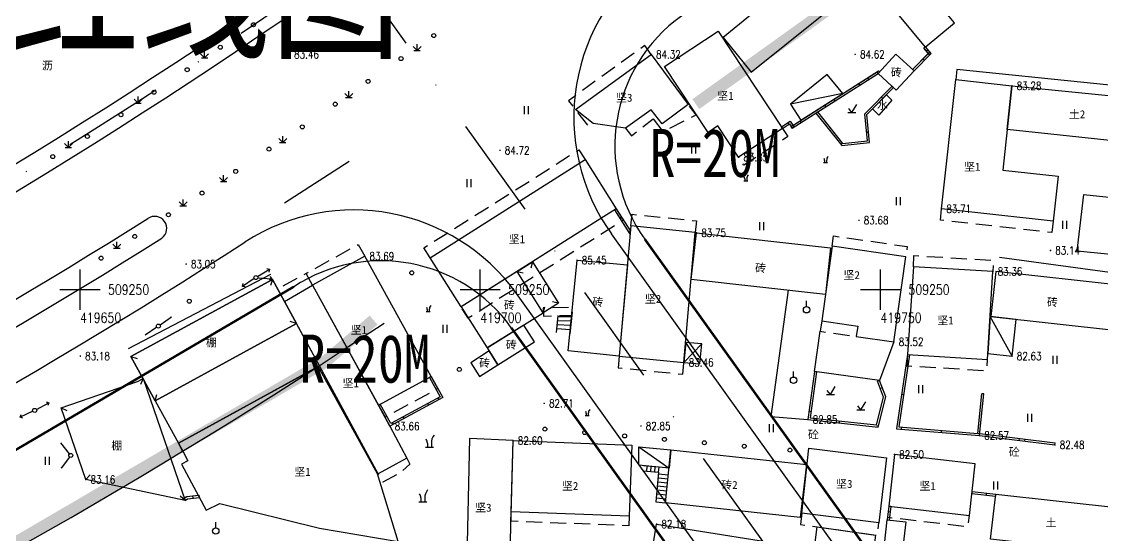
# Model space of a CAD drawing. Header units: millimetres. Extents: x 415847 to 420533, y 507593 to 509769.
# Drawn here: x 419642.7 to 419777.7, y 509219.3 to 509283.5 of the extents above; entities that cross this region are included whole.
import ezdxf
from ezdxf.enums import TextEntityAlignment as Align

# ---------------------------------------------------------------- set-up
doc = ezdxf.new("R2010")
doc.units = ezdxf.units.MM
for name, pattern in [('DASH', [0.35, 0.25, -0.1]), ('DASHDOT', [25.4, 12.7, -6.35, 0, -6.35]), ('X5', [3, 2, -1])]:
    doc.linetypes.add(name, pattern=pattern)
for name, color, linetype in [('DLDW', 11, 'Continuous'), ('DMTZ', 3, 'Continuous'), ('GCD', 1, 'Continuous'), ('GXYZ', 2, 'Continuous'), ('JMD', 6, 'Continuous'), ('PP-COM', 7, 'Continuous'), ('RD-中线', 1, 'DASHDOT'), ('RD-侧石线', 5, 'Continuous'), ('RD-红线', 7, 'Continuous'), ('RD-绿线', 3, 'Continuous'), ('TK', 7, 'Continuous'), ('ZBTZ', 3, 'Continuous'), ('ZJ', 7, 'Continuous'), ('地块界限', 132, 'Continuous'), ('道路', 35, 'Continuous')]:
    doc.layers.add(name, color=color, linetype=linetype)
doc.styles.add('ht11k', font='simhei.ttf', dxfattribs={"height": 1})
doc.styles.add('HZ', font='rs.shx', dxfattribs={"width": 0.8, "bigfont": 'hztxt.shx'})
doc.styles.add('ttkt', font='', dxfattribs={"width": 0.8})
doc.styles.get('ttkt').set_extended_font_data('KaiTi_GB2312')
doc.linetypes.add('10421', pattern='A,2,[150,AAA.SHX,S=1,R=0,X=0,Y=1],1e-11', length=2)
doc.linetypes.add('10422', pattern='A,2,[150,AAA.SHX,S=1,R=0,X=0,Y=1],2,[177,AAA.SHX,S=1,R=0,X=0,Y=0.8],1e-09', length=4)
doc.linetypes.add('1161', pattern='A,0,[149,AAA.SHX,S=0.15,R=0,X=0,Y=0],-1.6', length=1.6)

# ---------------------------------------------------------------- blocks, each defined once
blk = doc.blocks.new('gc125')
blk.add_line((0, 0.8), (0, 2.2))
blk.add_circle((0, 0), 0.8)
blk = doc.blocks.new('gc210')
for p, q in [((-1, 0), (1, 0)), ((-0.5, 1), (-0.5, 0)), ((0.5, 1), (0.5, 0))]:
    blk.add_line(p, q)
for centre, radius, start, end in [((3.4, 1.11), 2.91, 139.3312, 182.0887), ((-2.94, 0.81), 2.45, 4.3743, 29.0242)]:
    blk.add_arc(centre, radius, start, end)
blk = doc.blocks.new('gc013b')
at = {"linetype": 'Continuous'}
blk.add_line((0.5, 0), (4, 0), dxfattribs=at)
at = {"linetype": 'Continuous', "flags": 128}
blk.add_lwpolyline([(3.5, 0.5), (4, 0), (3.5, -0.5)], dxfattribs=at)
blk = doc.blocks.new('gc123')
for p, q in [((-1, 0), (1, 0)), ((0, 0), (-0.8, 1)), ((0, 0), (1.2, 2))]:
    blk.add_line(p, q)
blk = doc.blocks.new('gc170')
at = {"linetype": 'Continuous'}
blk.add_circle((0, 0), 0.5, dxfattribs=at)
blk = doc.blocks.new('gc013c')
at = {"linetype": 'Continuous'}
blk.add_line((0.5, 0), (4, 0), dxfattribs=at)
at = {"linetype": 'Continuous', "const_width": 0.15, "flags": 128}
blk.add_lwpolyline([(3.775, 0, 1), (3.925, 0, 1)], format="xyb", close=True, dxfattribs=at)
blk = doc.blocks.new('gc121')
for p, q in [((-0.5, -1), (-0.5, 1)), ((0.5, -1), (0.5, 1))]:
    blk.add_line(p, q)
blk = doc.blocks.new('gc124')
for p, q in [((-1, 1), (0, 0)), ((-0.8, 0), (0.8, 0)), ((0, 0), (0, 1.6)), ((0, 0), (1, 1))]:
    blk.add_line(p, q)
blk = doc.blocks.new('acfgw')
at = {"color": 4}
for p, q in [((0, -5), (0, 5)), ((-5, 0), (5, 0))]:
    blk.add_line(p, q, dxfattribs=at)
blk = doc.blocks.new('GC200')
at = {"linetype": 'Continuous', "const_width": 0.2, "flags": 128}
blk.add_lwpolyline([(-0.1, 0, 1), (0.1, 0, 1)], format="xyb", close=True, dxfattribs=at)

msp = doc.modelspace()

# ---------------------------------------------------------------- linework, layer by layer
at = {"layer": 'DLDW', "color": 252, "linetype": '10421', "flags": 128}
msp.add_lwpolyline([(419749.013, 509272.57), (419750.76, 509274.332), (419751.418, 509273.68), (419749.792, 509271.798)], close=True, dxfattribs=at)
at = {"layer": 'DMTZ', "linetype": '10422', "elevation": 82.364, "flags": 128}
msp.add_lwpolyline([(419787.176, 509274.644), (419759.521, 509277.471), (419759.394, 509276.23)], dxfattribs=at)
at = {"layer": 'DMTZ', "linetype": '10421', "flags": 128}
for points in [[(419784.771, 509251.309), (419764.879, 509254.022)], [(419673.797, 509251.884), (419656.022, 509242.61)]]:
    msp.add_lwpolyline(points, dxfattribs=at)
at = {"layer": 'JMD', "color": 252, "linetype": 'Continuous'}
for p, q in [((419755.625, 509280.32), (419755.436, 509280.156)), ((419755.945, 509279.95), (419755.756, 509279.786)), ((419756.334, 509279.501), (419756.145, 509279.337)), ((419756.334, 509279.501), (419756.155, 509279.676)), ((419755.48, 509278.625), (419755.301, 509278.799)), ((419748.545, 509276.259), (419748.411, 509276.47)), ((419749.715, 509277.001), (419749.581, 509277.212)), ((419754.198, 509277.31), (419754.019, 509277.485)), ((419747.412, 509275.54), (419747.278, 509275.751)), ((419747.412, 509275.54), (419747.278, 509275.751)), ((419751.646, 509275.227), (419751.468, 509275.403)), ((419745.286, 509274.487, 86.008), (419738.75, 509273.17, 86.422)), ((419745.286, 509274.487), (419738.75, 509273.17)), ((419745.286, 509274.487), (419738.75, 509273.17)), ((419744.323, 509273.58), (419744.189, 509273.791)), ((419750.282, 509273.851), (419750.105, 509274.027)), ((419750.282, 509273.851), (419750.105, 509274.027)), ((419750.282, 509273.851), (419750.105, 509274.027)), ((419743.19, 509272.862), (419743.056, 509273.073)), ((419743.19, 509272.862), (419743.056, 509273.073)), ((419740.101, 509270.902), (419739.967, 509271.113)), ((419741.923, 509272.051), (419742.119, 509272.207)), ((419737.771, 509270.123), (419737.634, 509270.332)), ((419738.594, 509270.661), (419738.458, 509270.871)), ((419738.968, 509270.183), (419738.834, 509270.394)), ((419738.968, 509270.183), (419739.177, 509270.32)), ((419748.513, 509269.67), (419748.264, 509269.647)), ((419748.513, 509269.67), (419748.264, 509269.647)), ((419748.513, 509269.67), (419748.264, 509269.647)), ((419745.039, 509268.141), (419745.234, 509268.296)), ((419745.039, 509268.141), (419745.234, 509268.296)), ((419745.039, 509268.141), (419745.234, 509268.296)), ((419716.972, 509260.092), (419716.761, 509259.957)), ((419717.667, 509259.004), (419717.457, 509258.869)), ((419718.767, 509257.283), (419718.556, 509257.148)), ((419706.513, 509253.48), (419706.337, 509252.7)), ((419706.513, 509253.48), (419706.337, 509252.7)), ((419706.513, 509253.48), (419706.337, 509252.7)), ((419704.598, 509252.27), (419705.379, 509252.094)), ((419704.598, 509252.27), (419705.379, 509252.094)), ((419704.598, 509252.27), (419705.379, 509252.094)), ((419674.04, 509251.278), (419673.814, 509250.511)), ((419709.791, 509248.295), (419709.01, 509248.471)), ((419709.791, 509248.295), (419709.01, 509248.471)), ((419709.791, 509248.295), (419709.01, 509248.471)), ((419707.876, 509247.085), (419708.052, 509247.865)), ((419707.876, 509247.085), (419708.052, 509247.865)), ((419707.876, 509247.085), (419708.052, 509247.865)), ((419709.517, 509244.647), (419709.719, 509246.753)), ((419711.472, 509247.17), (419711.209, 509244.48)), ((419677.038, 509245.779), (419676.271, 509246.005)), ((419709.612, 509245.636), (419711.314, 509245.552)), ((419709.66, 509246.134), (419711.367, 509246.091)), ((419709.708, 509246.632), (419711.419, 509246.631)), ((419766.435, 509241.694, 82.658), (419763.698, 509246.647, 82.825)), ((419766.435, 509241.694), (419763.698, 509246.647)), ((419766.435, 509241.694), (419763.698, 509246.647)), ((419709.565, 509245.139), (419711.261, 509245.013)), ((419725.454, 509240.913, 83.491), (419727.662, 509243.231, 83.491)), ((419727.447, 509240.741), (419725.67, 509243.404)), ((419727.447, 509240.741), (419725.67, 509243.404)), ((419656.365, 509241.64), (419657.133, 509241.415)), ((419753.385, 509241.897), (419753.632, 509241.86)), ((419657.877, 509238.885), (419657.576, 509238.143)), ((419693.888, 509239.155), (419693.668, 509239.036)), ((419741.771, 509239.77), (419742.021, 509239.736)), ((419749.879, 509238.646), (419749.643, 509238.555)), ((419750.223, 509237.747), (419749.987, 509237.657)), ((419750.223, 509237.747), (419749.987, 509237.657)), ((419750.223, 509237.747), (419749.987, 509237.657)), ((419659.388, 509236.129), (419659.613, 509236.897)), ((419694.877, 509236.279), (419694.758, 509236.499)), ((419752.645, 509236.952), (419752.892, 509236.915)), ((419752.645, 509236.952), (419752.892, 509236.915)), ((419752.645, 509236.952), (419752.892, 509236.915)), ((419762.916, 509236.982), (419762.667, 509237.009)), ((419762.916, 509236.982), (419762.667, 509237.009)), ((419762.916, 509236.982), (419762.667, 509237.009)), ((419762.916, 509236.982), (419762.667, 509237.009)), ((419647.653, 509235.258), (419648.372, 509234.907)), ((419647.653, 509235.258), (419648.372, 509234.907)), ((419647.653, 509235.258), (419648.372, 509234.906)), ((419687.293, 509235.588), (419687.513, 509235.707)), ((419693.556, 509235.565), (419693.437, 509235.784)), ((419693.556, 509235.565), (419693.437, 509235.784)), ((419741.084, 509234.818), (419741.334, 509234.783)), ((419741.084, 509234.818), (419741.334, 509234.783)), ((419741.084, 509234.818), (419741.334, 509234.783)), ((419689.158, 509233.186), (419689.039, 509233.406)), ((419689.158, 509233.186), (419689.039, 509233.406)), ((419690.479, 509233.9), (419690.36, 509234.12)), ((419744.862, 509233.351), (419744.89, 509233.602)), ((419744.862, 509233.351), (419744.89, 509233.602)), ((419744.862, 509233.351), (419744.89, 509233.602)), ((419749.745, 509232.942), (419749.499, 509233.003)), ((419749.745, 509232.942), (419749.499, 509233.003)), ((419749.745, 509232.942), (419749.499, 509233.003)), ((419752.633, 509232.583), (419752.653, 509232.833)), ((419752.633, 509232.583), (419752.653, 509232.833)), ((419752.633, 509232.583), (419752.653, 509232.833)), ((419757.616, 509232.171), (419757.636, 509232.42)), ((419757.616, 509232.171), (419757.636, 509232.42)), ((419757.616, 509232.171), (419757.636, 509232.42)), ((419762.39, 509232.01), (419762.141, 509232.036)), ((419762.39, 509232.01), (419762.141, 509232.036)), ((419762.39, 509232.01), (419762.141, 509232.036)), ((419762.365, 509231.777), (419762.396, 509232.025)), ((419662.287, 509230.846, 84.162), (419662.85, 509229.717)), ((419767.327, 509231.164), (419767.358, 509231.412)), ((419767.327, 509231.164), (419767.358, 509231.412)), ((419768.025, 509231.077), (419768.056, 509231.326)), ((419771.799, 509230.611), (419771.83, 509230.859)), ((419719.833, 509230.36, 82.473), (419723.587, 509227.698, 82.473)), ((419719.833, 509230.36), (419723.587, 509227.698)), ((419719.833, 509230.36), (419723.587, 509227.698)), ((419722.351, 509227.82), (419720.38, 509228.013)), ((419720.796, 509227.339), (419720.858, 509227.966)), ((419721.294, 509227.29), (419721.355, 509227.917)), ((419721.791, 509227.241), (419721.853, 509227.869)), ((419722.289, 509227.192), (419722.351, 509227.82)), ((419650.721, 509226.285), (419651.251, 509226.884)), ((419720.319, 509227.385), (419722.289, 509227.192)), ((419722.289, 509227.192), (419721.927, 509223.507)), ((419722.22, 509226.493), (419723.457, 509226.372)), ((419722.269, 509226.991), (419723.506, 509226.869)), ((419723.164, 509223.386), (419723.526, 509227.071)), ((419722.123, 509225.498), (419723.359, 509225.376)), ((419722.172, 509225.995), (419723.408, 509225.874)), ((419663.119, 509223.692), (419662.519, 509224.221)), ((419663.119, 509223.692), (419662.968, 509223.951)), ((419664.149, 509223.963, 82.108), (419664.112, 509224.26)), ((419664.914, 509224.058), (419664.877, 509224.356)), ((419721.976, 509224.005), (419723.213, 509223.884)), ((419722.025, 509224.503), (419723.262, 509224.381)), ((419722.074, 509225), (419723.311, 509224.879)), ((419761.44, 509224.788), (419761.413, 509224.54)), ((419763.214, 509224.591), (419763.187, 509224.343)), ((419764.397, 509224.46), (419764.369, 509224.212)), ((419721.927, 509223.507), (419723.164, 509223.386)), ((419751.029, 509222.979), (419751.277, 509222.95)), ((419750.83, 509221.248), (419751.078, 509221.219)), ((419750.949, 509222.287), (419751.198, 509222.258))]:
    msp.add_line(p, q, dxfattribs=at)
at = {"layer": 'JMD', "color": 252, "linetype": 'Continuous', "flags": 128}
for points, elevation in [([(419730.358, 509281.467), (419733.835, 509277.156), (419746.657, 509287.498), (419743.082, 509291.928)], 86.008), ([(419755.596, 509280.296), (419759.257, 509283.33), (419752.77, 509291.157), (419749.097, 509288.137)], 85.721), ([(419723.006, 509277.845), (419729.704, 509282.287), (419737.771, 509270.123), (419732.281, 509266.534), (419729.692, 509270.438), (419728.46, 509269.621)], 85.337), ([(419711.88, 509272.506), (419721.356, 509279.37), (419725.982, 509273.125), (419722.72, 509270.709), (419721.354, 509272.459), (419718.158, 509270.167), (419714.101, 509270.767)], 83.743), ([(419749.715, 509277.001), (419751.977, 509274.922), (419754.198, 509277.31), (419751.936, 509279.389)], 85.58), ([(419740.03, 509271.153), (419745.286, 509274.487), (419743.353, 509276.883), (419738.75, 509273.17)], 86.422), ([(419771.57, 509258.565), (419757.639, 509260.1), (419759.394, 509276.23), (419766.418, 509275.447), (419765.272, 509264.914), (419772.2, 509264.16)], 84.976), ([(419765.827, 509270.012), (419766.418, 509275.447), (419783.08, 509273.803), (419782.56, 509268.191)], 83.196), ([(419693.741, 509253.988), (419713.109, 509266.232), (419716.972, 509260.092), (419697.604, 509247.848)], 84.444), ([(419718.828, 509257.96), (419717.369, 509241.713), (419725.454, 509240.913), (419726.859, 509257.145)], 83.682), ([(419726.351, 509251.278), (419727.016, 509257.1), (419743.774, 509255.23), (419743.131, 509249.405)], 83.778), ([(419751.681, 509243.48), (419753.16, 509254.093), (419743.948, 509255.42), (419742.683, 509246.103), (419747.151, 509245.459), (419746.964, 509244.16)], 83.552), ([(419679.052, 509250.544), (419687.293, 509235.588), (419693.888, 509239.155), (419685.569, 509254.173)], 83.606), ([(419704.598, 509252.27), (419706.513, 509253.48), (419709.791, 509248.295), (419707.876, 509247.085)], 84.444), ([(419717.369, 509241.713), (419711.004, 509242.34), (419712.091, 509253.675), (419718.392, 509253.109)], 83.255), ([(419697.604, 509247.848), (419700.851, 509242.742), (419707.876, 509247.085), (419704.598, 509252.27)], 84.444), ([(419764.041, 509252.273), (419754.105, 509252.852), (419753.385, 509241.897), (419763.372, 509241.294)], 83.394), ([(419780.199, 509250.521), (419764.407, 509252.254), (419763.799, 509246.636), (419779.591, 509244.903)], 82.825), ([(419677.038, 509245.779), (419659.388, 509236.129), (419662.287, 509230.846), (419679.923, 509240.489)], 84.162), ([(419700.851, 509242.742), (419702.195, 509240.622), (419706.797, 509243.466), (419705.432, 509245.574)], 84.444), ([(419763.417, 509242.036), (419766.435, 509241.694), (419766.94, 509246.291), (419763.698, 509246.647)], 82.658), ([(419725.454, 509240.913), (419727.447, 509240.741), (419727.662, 509243.231), (419725.67, 509243.404)], 83.255), ([(419698.808, 509240.879), (419699.9, 509239.162), (419702.195, 509240.622), (419701.105, 509242.341)], 84.347), ([(419704.102, 509231.145), (419698.671, 509231.421), (419698.229, 509212.731), (419703.597, 509212.577)], 82.632), ([(419704.102, 509231.144), (419718.956, 509230.59), (419718.588, 509221.72), (419703.86, 509222.264)], 82.632), ([(419719.812, 509228.069), (419719.833, 509230.36), (419723.813, 509229.995), (419723.587, 509227.698)], 82.473), ([(419723.813, 509229.995), (419740.749, 509228.165), (419739.97, 509221.537), (419723.164, 509223.386)], 82.45), ([(419741.065, 509230.199), (419750.743, 509229.015), (419749.777, 509220.887), (419740.181, 509222.109)], 82.725), ([(419761.822, 509228.255), (419751.739, 509229.424), (419751.029, 509222.979), (419761.112, 509221.81)], 82.65), ([(419763.727, 509218.858), (419764.397, 509224.46), (419780.236, 509222.701), (419779.566, 509217.099)], 82.12), ([(419750.83, 509221.248), (419753.147, 509220.993), (419752.639, 509216.37), (419750.322, 509216.625)], 82.088), ([(419722.035, 509220.728), (419741.397, 509217.622), (419740.433, 509211.676), (419721.061, 509214.746)], 82.207), ([(419742.085, 509220.369), (419749.384, 509219.345), (419746.329, 509196.61), (419739.221, 509197.674)], 82.703)]:
    msp.add_lwpolyline(points, close=True, dxfattribs=dict(at, elevation=elevation))
at = {"layer": 'JMD', "color": 252, "linetype": 'X5', "flags": 128}
for points, elevation in [([(419721.356, 509279.37), (419720.544, 509280.491), (419711.027, 509273.598), (419713.539, 509270.337), (419714.101, 509270.767)], 83.743), ([(419721.6, 509271.331), (419722.817, 509269.728), (419726.955, 509271.811), (419725.982, 509273.125)], 83.743), ([(419718.158, 509270.167), (419718.901, 509269.216), (419721.6, 509271.331)], 83.743), ([(419737.771, 509270.123), (419738.428, 509269.119), (419732.938, 509265.53), (419732.281, 509266.534)], 85.337), ([(419693.741, 509253.988), (419692.961, 509255.223), (419712.329, 509267.466), (419713.109, 509266.232)], 84.444), ([(419716.972, 509260.092), (419717.87, 509258.672), (419698.502, 509246.428), (419697.604, 509247.848)], 84.347), ([(419718.828, 509257.96), (419718.975, 509259.413), (419727.006, 509258.598), (419726.859, 509257.145)], 83.682), ([(419771.57, 509258.565), (419771.412, 509257.134), (419757.481, 509258.669), (419757.639, 509260.1)], 84.976), ([(419743.948, 509255.42), (419744.133, 509256.706), (419753.345, 509255.379), (419753.16, 509254.093)], 83.552), ([(419679.052, 509250.544), (419678.235, 509252.012), (419684.752, 509255.641), (419685.569, 509254.173)], 83.606), ([(419754.105, 509252.852), (419754.186, 509254.25), (419764.122, 509253.671), (419764.041, 509252.273)], 83.394), ([(419742.683, 509246.103), (419742.469, 509244.807), (419746.964, 509244.16)], 83.552), ([(419717.369, 509241.713), (419717.224, 509240.246), (419725.309, 509239.446), (419725.454, 509240.913)], 83.255), ([(419753.385, 509241.897), (419753.301, 509240.5), (419763.288, 509239.897), (419763.372, 509241.294)], 83.394), ([(419751.029, 509222.979), (419750.868, 509221.588), (419760.951, 509220.419), (419761.112, 509221.81)], 82.268), ([(419718.588, 509221.72), (419718.544, 509220.526), (419703.827, 509221.076), (419703.86, 509222.264)], 82.632), ([(419740.159, 509222.112), (419739.996, 509220.66), (419749.633, 509219.322), (419749.777, 509220.887)], 82.725)]:
    msp.add_lwpolyline(points, dxfattribs=dict(at, elevation=elevation))
at = {"layer": 'JMD', "color": 252, "linetype": 'Continuous', "flags": 128}
for points, elevation in [([(419754.019, 509277.485), (419756.155, 509279.676)], 84.352), ([(419754.019, 509277.485), (419756.155, 509279.676)], 84.352), ([(419754.019, 509277.485), (419755.995, 509279.511)], 84.352), ([(419754.198, 509277.31), (419756.334, 509279.501)], 84.352), ([(419755.625, 509280.32), (419755.436, 509280.156)], 84.237), ([(419756.145, 509279.337), (419755.436, 509280.156)], 84.237), ([(419756.145, 509279.337), (419755.436, 509280.156)], 84.237), ([(419755.995, 509279.511), (419755.436, 509280.156)], 84.237), ([(419756.334, 509279.501), (419755.625, 509280.32)], 84.237), ([(419738.834, 509270.394), (419749.581, 509277.212)], 86.008), ([(419738.834, 509270.394), (419749.581, 509277.212)], 86.008), ([(419738.968, 509270.183), (419749.715, 509277.001)], 86.008), ([(419739.031, 509270.519), (419749.743, 509277.315), (419749.885, 509277.184)], 86.008), ([(419741.923, 509272.051), (419745.155, 509267.995), (419748.632, 509268.357), (419748.314, 509271.864), (419751.646, 509275.227)], 85.179), ([(419742.119, 509272.207), (419745.265, 509268.258), (419748.361, 509268.58), (419748.055, 509271.957), (419751.468, 509275.403)], 85.179), ([(419742.119, 509272.207), (419745.265, 509268.258), (419748.361, 509268.58), (419748.055, 509271.957), (419751.468, 509275.403)], 85.179), ([(419742.119, 509272.207), (419745.265, 509268.258), (419748.361, 509268.58), (419748.055, 509271.957), (419751.468, 509275.403)], 85.179), ([(419737.634, 509270.332), (419738.71, 509271.035), (419739.177, 509270.32)], 85.337), ([(419737.634, 509270.332), (419738.71, 509271.035), (419739.177, 509270.32)], 85.337), ([(419737.634, 509270.332), (419738.71, 509271.035), (419739.177, 509270.32)], 85.337), ([(419737.771, 509270.123), (419738.637, 509270.689), (419738.968, 509270.183)], 85.337), ([(419716.761, 509259.957), (419718.556, 509257.148)], 84.347), ([(419716.761, 509259.957), (419718.556, 509257.148)], 84.347), ([(419716.761, 509259.957), (419718.731, 509256.875)], 84.347), ([(419716.972, 509260.092), (419718.767, 509257.283)], 84.347), ([(419753.385, 509241.897), (419751.999, 509232.636), (419762.365, 509231.777), (419762.916, 509236.982)], 83.394), ([(419753.632, 509241.86), (419752.286, 509232.863), (419762.142, 509232.046), (419762.667, 509237.009)], 83.394), ([(419753.632, 509241.86), (419752.286, 509232.863), (419762.142, 509232.046), (419762.667, 509237.009)], 83.394), ([(419753.632, 509241.86), (419752.286, 509232.863), (419762.142, 509232.046), (419762.667, 509237.009)], 83.394), ([(419741.771, 509239.77), (419740.939, 509233.774), (419749.716, 509232.827), (419750.662, 509236.602), (419749.879, 509238.646)], 83.325), ([(419742.021, 509239.736), (419741.225, 509233.998), (419749.524, 509233.102), (419750.397, 509236.586), (419749.643, 509238.555)], 83.325), ([(419742.021, 509239.736), (419741.225, 509233.998), (419749.524, 509233.102), (419750.397, 509236.586), (419749.643, 509238.555)], 83.325), ([(419742.021, 509239.736), (419741.225, 509233.998), (419749.524, 509233.102), (419750.397, 509236.586), (419749.643, 509238.555)], 83.325), ([(419662.968, 509223.951), (419663.333, 509224.163), (419664.877, 509224.356)], 82.108), ([(419662.968, 509223.951), (419663.333, 509224.163), (419664.877, 509224.356)], 82.108), ([(419663.022, 509223.983), (419663.333, 509224.163), (419664.761, 509224.341)], 82.108), ([(419663.119, 509223.692), (419663.431, 509223.873), (419664.914, 509224.058)], 82.108), ([(419761.413, 509224.54), (419764.369, 509224.212)], 82.12), ([(419761.413, 509224.54), (419764.369, 509224.212)], 82.12), ([(419761.413, 509224.54), (419764.369, 509224.212)], 82.12), ([(419761.44, 509224.788), (419764.397, 509224.46)], 82.12), ([(419751.029, 509222.979), (419750.83, 509221.248)], 82.268), ([(419751.277, 509222.95), (419751.078, 509221.219)], 82.268), ([(419751.277, 509222.95), (419751.078, 509221.219)], 82.268), ([(419751.277, 509222.95), (419751.078, 509221.219)], 82.268)]:
    msp.add_lwpolyline(points, dxfattribs=dict(at, elevation=elevation))
for points in [[(419677.038, 509245.779), (419674.04, 509251.278), (419656.365, 509241.64), (419659.388, 509236.129)], [(419674.04, 509251.278), (419677.038, 509245.779), (419659.388, 509236.129), (419656.365, 509241.64)], [(419675.539, 509248.529), (419679.052, 509250.544), (419688.72, 509232.949), (419690.823, 509228.957), (419689.452, 509228.21), (419687.263, 509227.016)], [(419662.885, 509229.729), (419663.478, 509228.64), (419662.677, 509228.209), (419665.767, 509222.474), (419667.453, 509223.312), (419679.933, 509220.228), (419689.744, 509218.551), (419687.184, 509227.017), (419679.748, 509240.393), (419662.287, 509230.846)], [(419647.653, 509235.258), (419657.168, 509238.527), (419657.877, 509238.885), (419663.119, 509223.692), (419650.721, 509226.285)]]:
    msp.add_lwpolyline(points, close=True, dxfattribs=at)
at = {"layer": 'JMD', "color": 252, "linetype": 'X5', "flags": 128}
for points in [[(419679.052, 509250.544), (419678.235, 509252.012), (419674.693, 509250.081), (419675.539, 509248.529)], [(419687.293, 509235.588), (419688.102, 509234.092), (419694.697, 509237.659), (419693.888, 509239.155)], [(419690.823, 509228.957), (419691.209, 509228.224), (419690.036, 509227.139), (419687.846, 509225.946), (419687.263, 509227.016)]]:
    msp.add_lwpolyline(points, dxfattribs=at)
at = {"layer": 'JMD', "color": 252, "linetype": 'X5', "elevation": 84.006, "flags": 128}
msp.add_lwpolyline([(419707.861, 509247.71), (419707.885, 509246.71), (419711.431, 509246.794), (419711.457, 509247.795)], close=True, dxfattribs=at)
at = {"layer": 'JMD', "color": 252, "linetype": 'Continuous', "flags": 128}
for points in [[(419693.888, 509239.155), (419695.315, 509236.516), (419688.72, 509232.949), (419687.293, 509235.588)], [(419693.668, 509239.036), (419694.976, 509236.617), (419688.821, 509233.288), (419687.513, 509235.707)], [(419693.668, 509239.036), (419694.976, 509236.617), (419688.821, 509233.288), (419687.513, 509235.707)], [(419693.668, 509239.036), (419694.976, 509236.617), (419688.821, 509233.288), (419687.513, 509235.707)], [(419762.396, 509232.025), (419771.83, 509230.859)], [(419762.396, 509232.025), (419771.83, 509230.859)], [(419762.396, 509232.025), (419771.83, 509230.859)], [(419762.365, 509231.777), (419771.799, 509230.611)]]:
    msp.add_lwpolyline(points, dxfattribs=at)
at = {"layer": 'PP-COM', "color": 7, "ltscale": 100, "const_width": 0.3, "flags": 128}
for points in [[(420037.011, 509429.705), (420082.284, 509220.356, -0.1365676), (420079.776, 509177.528), (420040.178, 509061.898, -0.2807645), (420008.155, 509035.283), (419836.39, 509010.028, -0.4124235), (419813.712, 509026.785), (419800.106, 509115.542, 0.117945), (419772.015, 509184.488), (419720.562, 509256.298)], [(419495.603, 509165.623, 0.0697647), (419676.706, 509250.366)], [(419703.873, 509245.252), (419755.757, 509172.839, -0.088448), (419776.925, 509128.485, -0.4472552), (419767.236, 509113.446), (419487.97, 509069.134)]]:
    msp.add_lwpolyline(points, format="xyb", dxfattribs=at)
at = {"layer": 'PP-COM', "color": 7, "ltscale": 100}
for centre, start, end in [((419736.82, 509267.947), 125.62185, 215.62163), ((419687.616, 509233.603), 35.62163, 123.05759)]:
    msp.add_arc(centre, 20, start, end, dxfattribs=at)
at = {"layer": 'RD-中线'}
msp.add_line((419683.312, 509291.118), (419784.785, 509149.495), dxfattribs=at)
msp.add_lwpolyline([(419077.291, 509068.364), (419486.783, 509194.297, 0.0810182), (419685.839, 509292.929)], format="xyb", dxfattribs=at)
at = {"layer": 'RD-侧石线'}
for points in [[(419722.138, 509291.873, 0.4142136), (419716.377, 509256.99, 0.4142136)], [(419704.509, 509249.516, 0.4003237), (419670.611, 509255.948, 0.4003237)], [(419810.88, 509020.238), (419796.121, 509116.514, 0.1179444), (419768.555, 509184.167), (419716.377, 509256.99)], [(419353.15, 509130.183), (419493.249, 509173.269, 0.0690373), (419670.611, 509255.948)], [(419407.689, 508937.684), (419780.337, 508995.249, 0.413877), (419797.052, 509018.045), (419782.283, 509114.393, 0.1179444), (419757.175, 509176.013), (419704.509, 509249.516)]]:
    msp.add_lwpolyline(points, format="xyb", dxfattribs=at)
at = {"layer": 'RD-红线', "color": 3, "linetype": 'DASH', "ltscale": 10, "const_width": 1.5, "flags": 128}
for points in [[(419726.931, 509273.164), (419833.378, 509349.434)], [(419680.58, 509240.959), (419686.679, 509246.201)]]:
    msp.add_lwpolyline(points, dxfattribs=at)
msp.add_lwpolyline([(419362.913, 509114.354), (419498.541, 509156.064, 0.0691171), (419680.58, 509240.959, 0.0691171)], format="xyb", dxfattribs=at)
at = {"layer": 'RD-绿线'}
for points in [[(419348.607, 509153.372), (419486.342, 509195.731, 0.0810182), (419684.965, 509294.148)], [(419349.55, 509150.524), (419487.223, 509192.863, 0.0810182), (419686.712, 509291.709)], [(419353.167, 509139.604), (419490.604, 509181.871, 0.0659612), (419658.464, 509258.873)], [(419354.11, 509136.756), (419491.486, 509179.004, 0.0660257), (419660.216, 509256.431)]]:
    msp.add_lwpolyline(points, format="xyb", dxfattribs=at)
msp.add_arc((419659.34, 509257.652), 1.503, 305.64926, 125.64926, dxfattribs=at)
at = {"layer": 'ZBTZ', "color": 252, "linetype": '1161', "flags": 128}
for points, elevation in [([(419683.629, 509266.006), (419675.565, 509260.8)], 82.489), ([(419785.534, 509253.733), (419774.556, 509254.797), (419775.424, 509261.891), (419782.48, 509261.133), (419781.798, 509254.095)], 83.115), ([(419738.487, 509249.923), (419736.311, 509234.179), (419740.939, 509233.774)], 83.778), ([(419751.681, 509243.48), (419749.879, 509238.646), (419741.771, 509239.77), (419742.469, 509244.807)], 83.325)]:
    msp.add_lwpolyline(points, dxfattribs=dict(at, elevation=elevation))
at = {"layer": 'ZBTZ', "color": 252, "linetype": 'Continuous'}
for centre in [(419691.445, 509252.101), (419663.649, 509248.557), (419697.388, 509240.034)]:
    msp.add_circle(centre, 0.25, dxfattribs=at)
at = {"layer": '地块界限'}
msp.add_lwpolyline([(419498.541, 509156.064, 0.0721776), (419688.016, 509245.836, 0.0691171)], format="xyb", dxfattribs=at)

# ---------------------------------------------------------------- block references
at = {"layer": 'GCD', "color": 252, "linetype": 'Continuous'}
ref = msp.add_blockref('GC200', (419676.15, 509279.378, 83.46), dxfattribs=dict(at, xscale=0.5, yscale=0.5, zscale=0.5))
ref.add_attrib('height', '83.46', dxfattribs={"linetype": 'Continuous', "height": 1, "style": 'HZ', "width": 0.8}).set_placement((419676.75, 509279.378, 83.46), align=Align.MIDDLE_LEFT)
ref = msp.add_blockref('GC200', (419721.356, 509279.37, 84.318), dxfattribs=dict(at, xscale=0.5, yscale=0.5, zscale=0.5))
ref.add_attrib('height', '84.32', dxfattribs={"linetype": 'Continuous', "height": 1, "style": 'HZ', "width": 0.8}).set_placement((419721.956, 509279.37, 84.318), align=Align.MIDDLE_LEFT)
ref = msp.add_blockref('GC200', (419746.839, 509279.384, 84.616), dxfattribs=dict(at, xscale=0.5, yscale=0.5, zscale=0.5))
ref.add_attrib('height', '84.62', dxfattribs={"linetype": 'Continuous', "height": 1, "style": 'HZ', "width": 0.8}).set_placement((419747.439, 509279.384, 84.616), align=Align.MIDDLE_LEFT)
ref = msp.add_blockref('GC200', (419766.418, 509275.447, 83.28), dxfattribs=dict(at, xscale=0.5, yscale=0.5, zscale=0.5))
ref.add_attrib('height', '83.28', dxfattribs={"linetype": 'Continuous', "height": 1, "style": 'HZ', "width": 0.8}).set_placement((419767.018, 509275.447, 83.28), align=Align.MIDDLE_LEFT)
ref = msp.add_blockref('GC200', (419702.471, 509267.396, 84.717), dxfattribs=dict(at, xscale=0.5, yscale=0.5, zscale=0.5))
ref.add_attrib('height', '84.72', dxfattribs={"linetype": 'Continuous', "height": 1, "style": 'HZ', "width": 0.8}).set_placement((419703.071, 509267.396, 84.717), align=Align.MIDDLE_LEFT)
ref = msp.add_blockref('GC200', (419732.281, 509266.534, 83.854), dxfattribs=dict(at, xscale=0.5, yscale=0.5, zscale=0.5))
ref.add_attrib('height', '83.85', dxfattribs={"linetype": 'Continuous', "height": 1, "style": 'HZ', "width": 0.8}).set_placement((419732.881, 509266.534, 83.854), align=Align.MIDDLE_LEFT)
ref = msp.add_blockref('GC200', (419757.639, 509260.1, 83.705), dxfattribs=dict(at, xscale=0.5, yscale=0.5, zscale=0.5))
ref.add_attrib('height', '83.71', dxfattribs={"linetype": 'Continuous', "height": 1, "style": 'HZ', "width": 0.8}).set_placement((419758.239, 509260.1, 83.705), align=Align.MIDDLE_LEFT)
ref = msp.add_blockref('GC200', (419747.315, 509258.662, 83.676), dxfattribs=dict(at, xscale=0.5, yscale=0.5, zscale=0.5))
ref.add_attrib('height', '83.68', dxfattribs={"linetype": 'Continuous', "height": 1, "style": 'HZ', "width": 0.8}).set_placement((419747.915, 509258.662, 83.676), align=Align.MIDDLE_LEFT)
ref = msp.add_blockref('GC200', (419727.016, 509257.1, 83.748), dxfattribs=dict(at, xscale=0.5, yscale=0.5, zscale=0.5))
ref.add_attrib('height', '83.75', dxfattribs={"linetype": 'Continuous', "height": 1, "style": 'HZ', "width": 0.8}).set_placement((419727.616, 509257.1, 83.748), align=Align.MIDDLE_LEFT)
ref = msp.add_blockref('GC200', (419771.236, 509254.887, 83.136), dxfattribs=dict(at, xscale=0.5, yscale=0.5, zscale=0.5))
ref.add_attrib('height', '83.14', dxfattribs={"linetype": 'Continuous', "height": 1, "style": 'HZ', "width": 0.8}).set_placement((419771.836, 509254.887, 83.136), align=Align.MIDDLE_LEFT)
ref = msp.add_blockref('GC200', (419663.255, 509253.195, 83.05), dxfattribs=dict(at, xscale=0.5, yscale=0.5, zscale=0.5))
ref.add_attrib('height', '83.05', dxfattribs={"linetype": 'Continuous', "height": 1, "style": 'HZ', "width": 0.8}).set_placement((419663.855, 509253.195, 83.05), align=Align.MIDDLE_LEFT)
ref = msp.add_blockref('GC200', (419685.569, 509254.173, 83.692), dxfattribs=dict(at, xscale=0.5, yscale=0.5, zscale=0.5))
ref.add_attrib('height', '83.69', dxfattribs={"linetype": 'Continuous', "height": 1, "style": 'HZ', "width": 0.8}).set_placement((419686.169, 509254.173, 83.692), align=Align.MIDDLE_LEFT)
ref = msp.add_blockref('GC200', (419712.091, 509253.675, 85.448), dxfattribs=dict(at, xscale=0.5, yscale=0.5, zscale=0.5))
ref.add_attrib('height', '85.45', dxfattribs={"linetype": 'Continuous', "height": 1, "style": 'HZ', "width": 0.8}).set_placement((419712.691, 509253.675, 85.448), align=Align.MIDDLE_LEFT)
ref = msp.add_blockref('GC200', (419764.041, 509252.273, 83.364), dxfattribs=dict(at, xscale=0.5, yscale=0.5, zscale=0.5))
ref.add_attrib('height', '83.36', dxfattribs={"linetype": 'Continuous', "height": 1, "style": 'HZ', "width": 0.8}).set_placement((419764.641, 509252.273, 83.364), align=Align.MIDDLE_LEFT)
ref = msp.add_blockref('GC200', (419751.681, 509243.48, 83.522), dxfattribs=dict(at, xscale=0.5, yscale=0.5, zscale=0.5))
ref.add_attrib('height', '83.52', dxfattribs={"linetype": 'Continuous', "height": 1, "style": 'HZ', "width": 0.8}).set_placement((419752.281, 509243.48, 83.522), align=Align.MIDDLE_LEFT)
ref = msp.add_blockref('GC200', (419650.043, 509241.704, 83.18), dxfattribs=dict(at, xscale=0.5, yscale=0.5, zscale=0.5))
ref.add_attrib('height', '83.18', dxfattribs={"linetype": 'Continuous', "height": 1, "style": 'HZ', "width": 0.8}).set_placement((419650.643, 509241.704, 83.18), align=Align.MIDDLE_LEFT)
ref = msp.add_blockref('GC200', (419725.454, 509240.913, 83.461), dxfattribs=dict(at, xscale=0.5, yscale=0.5, zscale=0.5))
ref.add_attrib('height', '83.46', dxfattribs={"linetype": 'Continuous', "height": 1, "style": 'HZ', "width": 0.8}).set_placement((419726.054, 509240.913, 83.461), align=Align.MIDDLE_LEFT)
ref = msp.add_blockref('GC200', (419766.435, 509241.694, 82.628), dxfattribs=dict(at, xscale=0.5, yscale=0.5, zscale=0.5))
ref.add_attrib('height', '82.63', dxfattribs={"linetype": 'Continuous', "height": 1, "style": 'HZ', "width": 0.8}).set_placement((419767.035, 509241.694, 82.628), align=Align.MIDDLE_LEFT)
ref = msp.add_blockref('GC200', (419707.992, 509235.802, 82.705), dxfattribs=dict(at, xscale=0.5, yscale=0.5, zscale=0.5))
ref.add_attrib('height', '82.71', dxfattribs={"linetype": 'Continuous', "height": 1, "style": 'HZ', "width": 0.8}).set_placement((419708.592, 509235.802, 82.705), align=Align.MIDDLE_LEFT)
ref = msp.add_blockref('GC200', (419688.72, 509232.949, 83.661), dxfattribs=dict(at, xscale=0.5, yscale=0.5, zscale=0.5))
ref.add_attrib('height', '83.66', dxfattribs={"linetype": 'Continuous', "height": 1, "style": 'HZ', "width": 0.8}).set_placement((419689.32, 509232.949, 83.661), align=Align.MIDDLE_LEFT)
ref = msp.add_blockref('GC200', (419720.08, 509232.972, 82.851), dxfattribs=dict(at, xscale=0.5, yscale=0.5, zscale=0.5))
ref.add_attrib('height', '82.85', dxfattribs={"linetype": 'Continuous', "height": 1, "style": 'HZ', "width": 0.8}).set_placement((419720.68, 509232.972, 82.851), align=Align.MIDDLE_LEFT)
ref = msp.add_blockref('GC200', (419740.939, 509233.774, 82.851), dxfattribs=dict(at, xscale=0.5, yscale=0.5, zscale=0.5))
ref.add_attrib('height', '82.85', dxfattribs={"linetype": 'Continuous', "height": 1, "style": 'HZ', "width": 0.8}).set_placement((419741.539, 509233.774, 82.851), align=Align.MIDDLE_LEFT)
ref = msp.add_blockref('GC200', (419762.365, 509231.777, 82.57), dxfattribs=dict(at, xscale=0.5, yscale=0.5, zscale=0.5))
ref.add_attrib('height', '82.57', dxfattribs={"linetype": 'Continuous', "height": 1, "style": 'HZ', "width": 0.8}).set_placement((419762.965, 509231.777, 82.57), align=Align.MIDDLE_LEFT)
ref = msp.add_blockref('GC200', (419704.102, 509231.144, 82.602), dxfattribs=dict(at, xscale=0.5, yscale=0.5, zscale=0.5))
ref.add_attrib('height', '82.60', dxfattribs={"linetype": 'Continuous', "height": 1, "style": 'HZ', "width": 0.8}).set_placement((419704.702, 509231.144, 82.602), align=Align.MIDDLE_LEFT)
ref = msp.add_blockref('GC200', (419771.799, 509230.611, 82.479), dxfattribs=dict(at, xscale=0.5, yscale=0.5, zscale=0.5))
ref.add_attrib('height', '82.48', dxfattribs={"linetype": 'Continuous', "height": 1, "style": 'HZ', "width": 0.8}).set_placement((419772.399, 509230.611, 82.479), align=Align.MIDDLE_LEFT)
ref = msp.add_blockref('GC200', (419751.739, 509229.424, 82.501), dxfattribs=dict(at, xscale=0.5, yscale=0.5, zscale=0.5))
ref.add_attrib('height', '82.50', dxfattribs={"linetype": 'Continuous', "height": 1, "style": 'HZ', "width": 0.8}).set_placement((419752.339, 509229.424, 82.501), align=Align.MIDDLE_LEFT)
ref = msp.add_blockref('GC200', (419650.721, 509226.285, 83.163), dxfattribs=dict(at, xscale=0.5, yscale=0.5, zscale=0.5))
ref.add_attrib('height', '83.16', dxfattribs={"linetype": 'Continuous', "height": 1, "style": 'HZ', "width": 0.8}).set_placement((419651.321, 509226.285, 83.163), align=Align.MIDDLE_LEFT)
ref = msp.add_blockref('GC200', (419722.035, 509220.728, 82.177), dxfattribs=dict(at, xscale=0.5, yscale=0.5, zscale=0.5))
ref.add_attrib('height', '82.18', dxfattribs={"linetype": 'Continuous', "height": 1, "style": 'HZ', "width": 0.8}).set_placement((419722.635, 509220.728, 82.177), align=Align.MIDDLE_LEFT)
at = {"layer": 'GXYZ', "color": 252, "linetype": 'Continuous'}
for name, p, xscale, yscale, zscale, rotation in [('gc013b', (419671.969, 509251.515), 0.5, 0.5, 0.5, 30.85054978871847), ('gc013b', (419671.969, 509251.515), 0.5, 0.5, 0.5, 213.5066893817082), ('gc013b', (419671.969, 509251.515), 0.4999999999999999, 0.4999999999999999, 0.4999999999999999, 355.368299771332), ('gc013c', (419659.793, 509245.446), 0.4999999999999999, 0.4999999999999999, 0.4999999999999999, 35.99416334400581), ('gc013c', (419659.793, 509245.446), 0.5, 0.5, 0.5, 214.2467157674235), ('gc013b', (419644.336, 509234.923), 0.5, 0.5, 0.5, 28.32322943524339), ('gc013b', (419644.336, 509234.923), 0.5, 0.5, 0.5, 205.431544055842), ('gc013c', (419648.851, 509229.301, -1.444), 0.5, 0.5, 0.5, 128.7677728627032), ('gc013c', (419648.851, 509229.301, -1.444), 0.5, 0.5, 0.5, 232.4219651387775), ('gc170', (419648.851, 509229.301, -1.444), 0.5, 0.5, 0.5, 81.71341211756446)]:
    msp.add_blockref(name, p, dxfattribs=dict(at, xscale=xscale, yscale=yscale, zscale=zscale, rotation=rotation))
at = {"layer": 'GXYZ', "color": 252, "linetype": 'Continuous', "xscale": 0.5, "yscale": 0.5, "zscale": 0.5}
for p in [(419671.969, 509251.515), (419659.793, 509245.446), (419644.336, 509234.923)]:
    msp.add_blockref('gc170', p, dxfattribs=at)
at = {"layer": 'TK', "color": 252, "linetype": 'Continuous', "xscale": 0.5, "yscale": 0.5}
for p in [(419650, 509250), (419700, 509250), (419750, 509250)]:
    msp.add_blockref('acfgw', p, dxfattribs=at)
at = {"layer": 'ZBTZ', "color": 252, "linetype": 'Continuous'}
for p, xscale, yscale, rotation in [((419671.664, 509283.078), 0.4999999999999998, 0.4999999999999998, 34.15063150168431), ((419694.197, 509281.728), 0.5, 0.5, 35.83178492033544), ((419667.526, 509280.271), 0.4999999999999998, 0.4999999999999998, 34.15063150168431), ((419690.105, 509278.854), 0.4999999999999999, 0.4999999999999999, 34.70301763935948), ((419663.388, 509277.464), 0.4999999999999998, 0.4999999999999998, 34.15063150168431), ((419685.995, 509276.007), 0.4999999999999999, 0.4999999999999999, 34.70301763935948), ((419659.25, 509274.657), 0.4999999999999998, 0.4999999999999998, 34.15063150168431), ((419681.884, 509273.161), 0.4999999999999999, 0.4999999999999999, 34.70301763935948), ((419655.113, 509271.85), 0.4999999999999998, 0.4999999999999998, 34.15063150168431), ((419677.766, 509270.326), 0.5, 0.5, 33.77295614034624), ((419650.918, 509269.134), 0.5, 0.5, 30.25101300381261), ((419646.599, 509266.615), 0.5, 0.5, 30.25101300381261), ((419673.609, 509267.546), 0.5, 0.5, 33.77295614034624), ((419669.453, 509264.767), 0.5, 0.5, 32.80278617277773), ((419665.25, 509262.059), 0.5, 0.5, 32.80278617277773), ((419661.048, 509259.35), 0.5, 0.5, 32.80278617277773), ((419656.845, 509256.641), 0.5, 0.5, 32.80278617277773), ((419652.642, 509253.932), 0.5, 0.5, 32.80278617277773)]:
    msp.add_blockref('gc170', p, dxfattribs=dict(at, xscale=xscale, yscale=yscale, rotation=rotation))
at = {"layer": 'ZBTZ', "color": 252, "linetype": 'Continuous', "zscale": 0.5}
for name, p, xscale, yscale in [('gc124', (419692.115, 509279.869), 0.5, 0.5), ('gc124', (419665.561, 509278.938), 0.5, 0.5), ('gc124', (419657.257, 509273.305), 0.5, 0.5), ('gc124', (419683.583, 509273.996), 0.5, 0.5), ('gc121', (419705.76, 509272.421), 0.5, 0.5), ('gc123', (419746.429, 509272.119), 0.5, 0.5), ('gc124', (419648.55, 509267.753), 0.5, 0.5), ('gc124', (419675.324, 509268.362), 0.5, 0.5), ('gc210', (419723.138, 509266.791), 0.25, 0.25), ('gc121', (419726.682, 509267.483), 0.5, 0.5), ('gc210', (419743.152, 509265.895), 0.25, 0.25), ('gc124', (419667.935, 509263.499), 0.5, 0.5), ('gc210', (419733.166, 509263.585), 0.25, 0.25), ('gc121', (419698.608, 509263.305), 0.5, 0.5), ('gc121', (419752.234, 509261.055), 0.5, 0.5), ('gc124', (419662.886, 509260.478), 0.5, 0.5), ('gc121', (419735.193, 509257.934), 0.5, 0.5), ('gc121', (419773.026, 509258.097), 0.5, 0.5), ('gc124', (419654.601, 509255.166), 0.5, 0.5), ('gc210', (419693.512, 509247.272), 0.25, 0.25), ('gc125', (419740.765, 509247.485), 0.5, 0.5), ('gc121', (419695.622, 509245.102), 0.5, 0.5), ('gc121', (419771.833, 509241.217), 0.5, 0.5), ('gc125', (419739.146, 509238.688), 0.5, 0.5), ('gc123', (419743.744, 509236.902), 0.5, 0.5), ('gc121', (419755.027, 509237.583), 0.5, 0.5), ('gc123', (419747.558, 509234.997), 0.5, 0.5), ('gc210', (419713.374, 509234.289), 0.25, 0.25), ('gc121', (419768.657, 509234.01), 0.5, 0.5), ('gc121', (419736.388, 509232.718), 0.5, 0.5), ('gc121', (419645.956, 509228.644), 0.5, 0.5), ('gc121', (419764.4, 509225.556), 0.5, 0.5), ('gc125', (419666.964, 509219.865), 0.5, 0.5)]:
    msp.add_blockref(name, p, dxfattribs=dict(at, xscale=xscale, yscale=yscale))
at = {"layer": 'ZBTZ', "color": 252, "linetype": 'Continuous', "xscale": 0.5, "yscale": 0.5}
for p in [(419693.646, 509230.32), (419692.831, 509223.488)]:
    msp.add_blockref('gc210', p, dxfattribs=at)
at = {"layer": 'ZBTZ', "color": 252, "linetype": 'Continuous', "xscale": 0.5, "yscale": 0.5, "zscale": 0.5, "rotation": 355.1085477160589}
for p in [(419708.071, 509232.583), (419713.053, 509232.156), (419718.035, 509231.73), (419723.017, 509231.304), (419727.999, 509230.877), (419732.98, 509230.451), (419738.681, 509229.963)]:
    msp.add_blockref('gc170', p, dxfattribs=at)

# ---------------------------------------------------------------- texts
at = {"layer": 'TK', "color": 252, "linetype": 'Continuous', "style": 'HZ', "width": 0.8}
for s, p in [('509250', (419653.5, 509249.375)), ('509250', (419703.5, 509249.375)), ('509250', (419753.5, 509249.375)), ('419650', (419650, 509245.875)), ('419700', (419700, 509245.875)), ('419750', (419750, 509245.875))]:
    msp.add_text(s, height=1.25, dxfattribs=at).set_placement(p)
at = {"layer": 'ZJ', "linetype": 'Continuous', "style": 'ht11k', "width": 0.8}
msp.add_text('玉林市玉东新区好邦路北侧规划用地红线图', height=15, dxfattribs=at).set_placement((419379.166, 509280.448, 362.798))
at = {"layer": 'ZJ', "linetype": 'Continuous', "style": 'ht11k'}
msp.add_text('沥', height=1, dxfattribs=at).set_placement((419645.918, 509277.988), align=Align.MIDDLE)
at = {"layer": 'ZJ', "color": 252, "linetype": 'Continuous', "style": 'ht11k'}
for s, p in [('砖', (419751.974, 509277.159)), ('坚3', (419717.994, 509274.006)), ('坚1', (419730.628, 509274.232)), ('土2', (419774.561, 509271.959)), ('坚1', (419761.474, 509265.387)), ('坚1', (419704.579, 509256.341)), ('砖', (419735.03, 509252.723)), ('坚2', (419746.409, 509251.86)), ('坚2', (419721.592, 509248.874)), ('砖', (419703.635, 509248.091)), ('砖', (419714.705, 509248.491)), ('砖', (419771.486, 509248.458)), ('坚1', (419758.124, 509246.198)), ('坚1', (419684.835, 509245.002)), ('棚', (419666.414, 509243.429)), ('砖', (419703.874, 509243.154)), ('砖', (419700.556, 509240.876)), ('坚1', (419683.828, 509238.352)), ('砼', (419741.628, 509231.961)), ('棚', (419654.598, 509230.557)), ('砼', (419766.71, 509229.795)), ('坚1', (419677.791, 509227.283)), ('坚2', (419711.233, 509225.524)), ('砖2', (419731.134, 509225.639)), ('坚3', (419745.48, 509225.779)), ('坚1', (419755.896, 509225.521)), ('坚3', (419700.391, 509222.813)), ('土', (419771.31, 509220.955))]:
    msp.add_text(s, height=1, dxfattribs=at).set_placement(p, align=Align.MIDDLE)
at = {"layer": 'ZJ', "color": 252, "linetype": '10421', "style": 'ht11k'}
msp.add_text('水', height=1, dxfattribs=at).set_placement((419750.246, 509273.095), align=Align.MIDDLE)
at = {"layer": '道路', "color": 7, "linetype": 'Continuous', "style": 'ttkt', "width": 0.8}
for p in [(419721.153, 509264.076), (419677.403, 509238.387)]:
    msp.add_text('R=20M', height=6, dxfattribs=at).set_placement(p)

doc.saveas('drawing.dxf')
